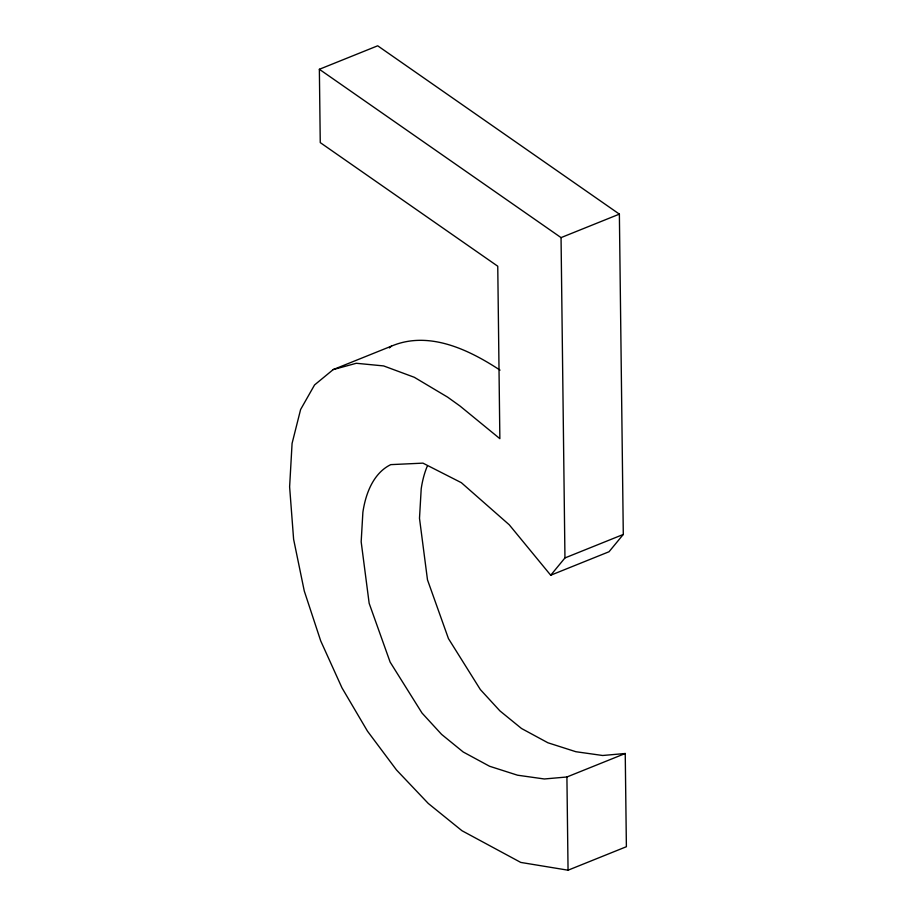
<?xml version="1.0" encoding="UTF-8"?>
<svg xmlns="http://www.w3.org/2000/svg" width="916" height="916" viewBox="0 0 916 916"><rect width="100%" height="100%" fill="white"/><g stroke="black" fill="none" stroke-linecap="round" stroke-linejoin="round"><path stroke-width="1.37" d="M625.239 753.502L566.912 776.986L544.333 778.978L517.529 775.199L489.579 766.257L463.187 751.979L441.592 734.38L422.024 713.049L390.124 662.085L369.159 603.323L361.167 541.803L362.885 512.25A139.827 70.521 68.1 0 1 390.788 464.63L422.952 463.141L461.343 482.686L509.227 524.765L550.711 575.225L564.954 557.936L623.292 534.452L619.376 214.126L377.69 45.8L319.363 69.284L320.257 142.61L497.754 266.224L499.861 438.661L460.038 406.051L447.638 397.155L414.307 377.289L383.609 365.919L356.324 363.274L333.206 369.583L314.554 384.949L300.608 409.509L292.078 443.424L289.616 486.831L293.612 539.284L304.272 590.992L320.703 640.879L341.977 687.847L367.465 731.14L396.502 769.978L428.287 803.469L461.973 830.72L520.769 862.425L568.057 870.2L626.384 846.716L625.239 753.502L602.659 755.494L575.855 751.715L547.905 742.773L521.513 728.495L499.918 710.896L480.35 689.565L448.451 638.601L427.486 579.839L419.494 518.307L421.211 488.766A139.827 70.521 68.1 0 1 427.177 466.416M623.292 534.452L609.037 551.741L550.711 575.225M389.346 347.908L391.533 346.099C428.814 330.367 468.763 349.58 500.01 370.121M319.363 69.284L561.05 237.61L619.376 214.126M333.206 369.583L391.533 346.099M561.05 237.61L564.954 557.936M566.912 776.986L568.057 870.2"/></g></svg>
